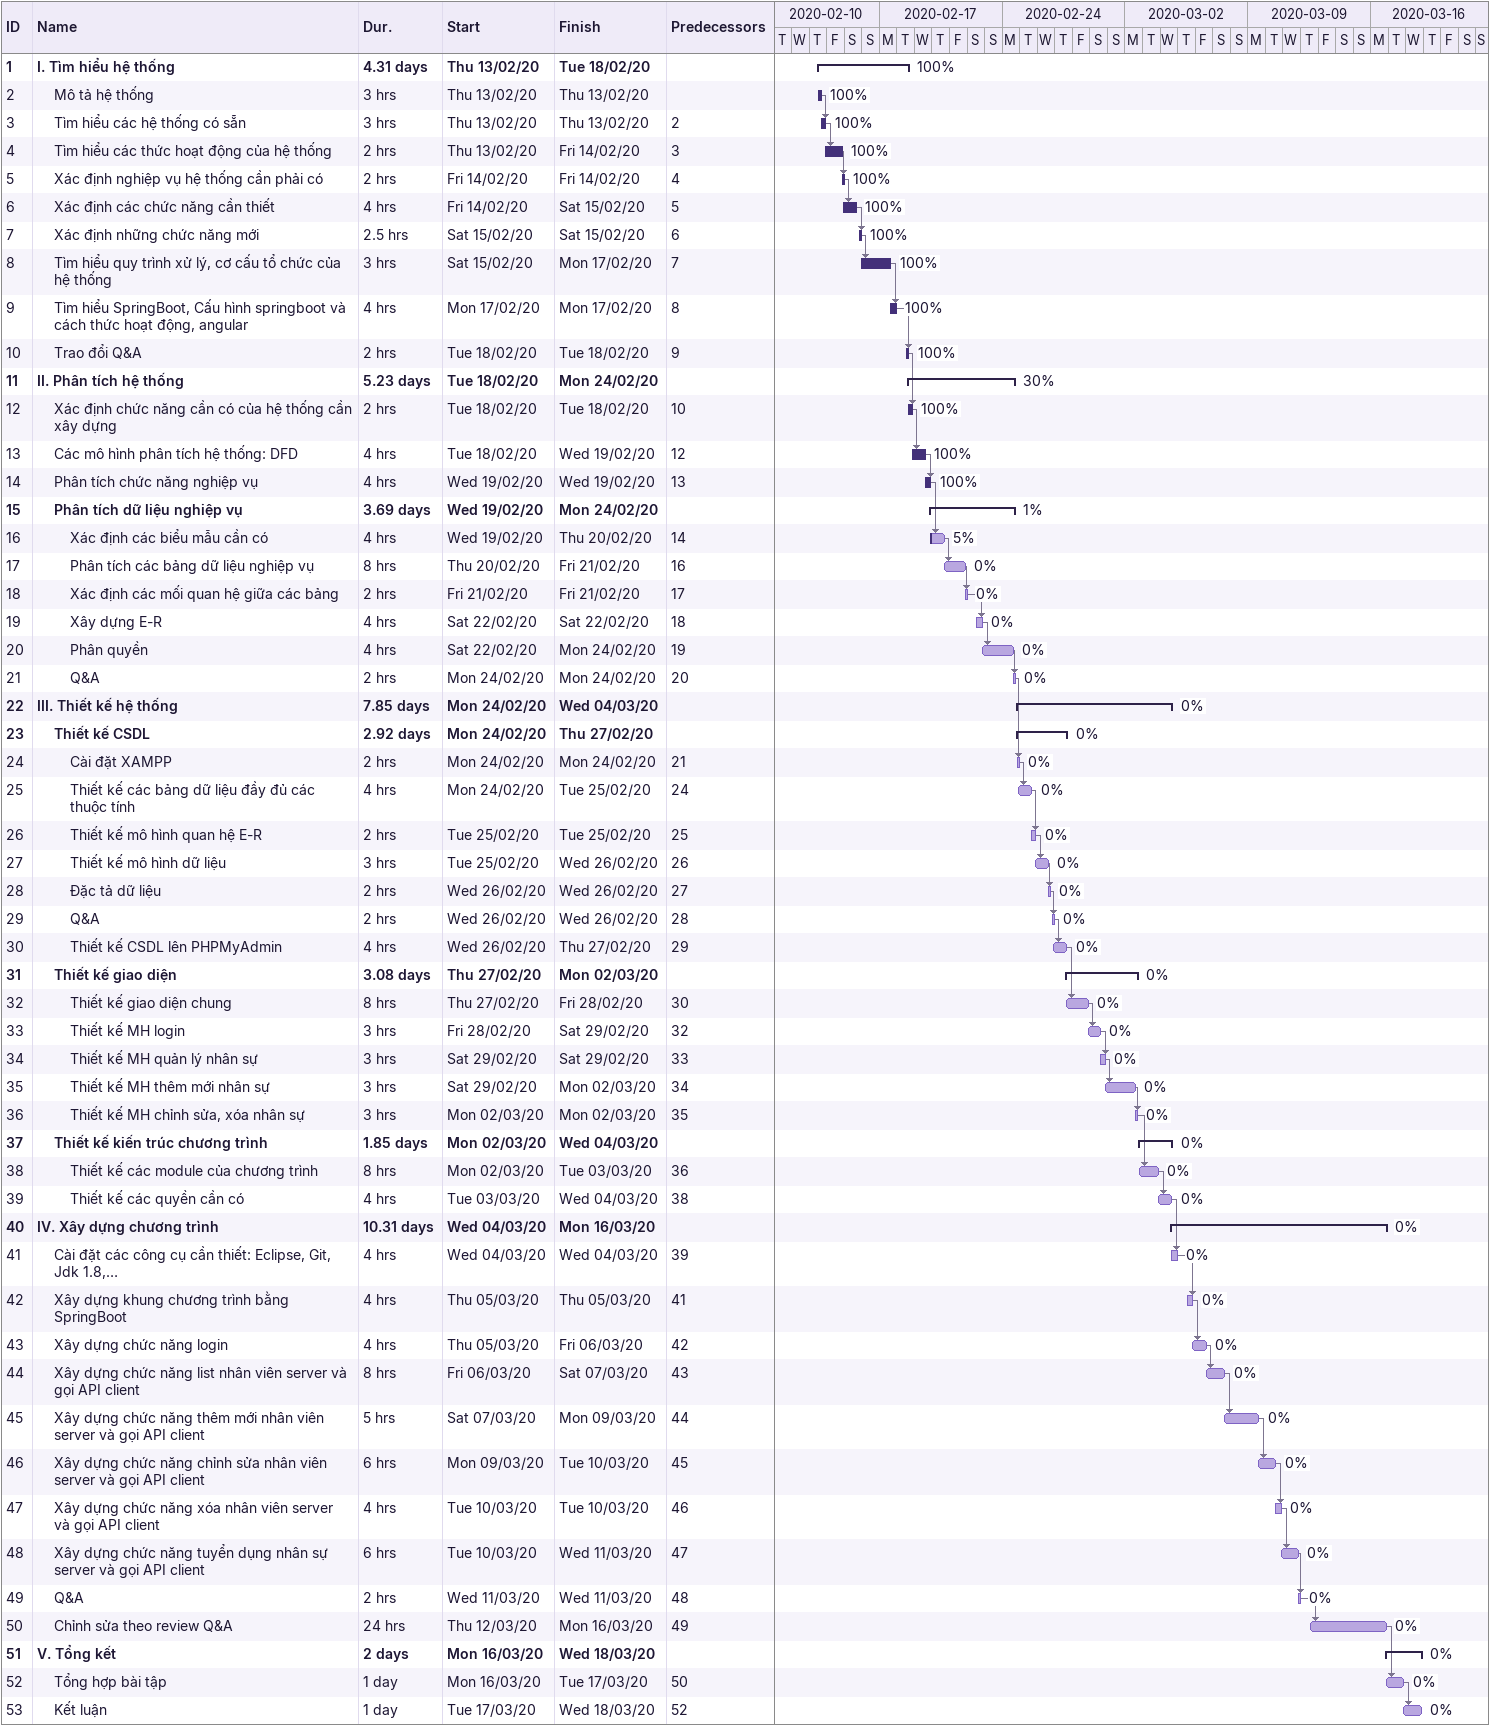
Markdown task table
| ID | Level | Task | Duration | Start | Finish | Predecessors | % complete |
|---|---|---|---|---|---|---|---|
| 1 | 1 | **I. Tìm hiểu hệ thống** | 4.31d | 2020-02-13 | 2020-02-18 |  | 100 |
| 2 | 2 | Mô tả hệ thống | 3h | 2020-02-13 | 2020-02-13 |  | 100 |
| 3 | 2 | Tìm hiểu các hệ thống có sẵn | 3h | 2020-02-13 | 2020-02-13 | 2 | 100 |
| 4 | 2 | Tìm hiểu các thức hoạt động của hệ thống | 2h | 2020-02-13 | 2020-02-14 | 3 | 100 |
| 5 | 2 | Xác định nghiệp vụ hệ thống cần phải có | 2h | 2020-02-14 | 2020-02-14 | 4 | 100 |
| 6 | 2 | Xác định các chức năng cần thiết | 4h | 2020-02-14 | 2020-02-15 | 5 | 100 |
| 7 | 2 | Xác định những chức năng mới | 2.5h | 2020-02-15 | 2020-02-15 | 6 | 100 |
| 8 | 2 | Tìm hiểu quy trình xử lý, cơ cấu tổ chức của hệ thống | 3h | 2020-02-15 | 2020-02-17 | 7 | 100 |
| 9 | 2 | Tìm hiểu SpringBoot, Cấu hình springboot và cách thức hoạt động, angular | 4h | 2020-02-17 | 2020-02-17 | 8 | 100 |
| 10 | 2 | Trao đổi Q&A | 2h | 2020-02-18 | 2020-02-18 | 9 | 100 |
| 11 | 1 | **II. Phân tích hệ thống** | 5.23d | 2020-02-18 | 2020-02-24 |  | 30 |
| 12 | 2 | Xác định chức năng cần có của hệ thống cần xây dựng | 2h | 2020-02-18 | 2020-02-18 | 10 | 100 |
| 13 | 2 | Các mô hình phân tích hệ thống: DFD | 4h | 2020-02-18 | 2020-02-19 | 12 | 100 |
| 14 | 2 | Phân tích chức năng nghiệp vụ | 4h | 2020-02-19 | 2020-02-19 | 13 | 100 |
| 15 | 2 | **Phân tích dữ liệu nghiệp vụ** | 3.69d | 2020-02-19 | 2020-02-24 |  | 1 |
| 16 | 3 | Xác định các biểu mẫu cần có | 4h | 2020-02-19 | 2020-02-20 | 14 | 5 |
| 17 | 3 | Phân tích các bảng dữ liệu nghiệp vụ | 8h | 2020-02-20 | 2020-02-21 | 16 | 0 |
| 18 | 3 | Xác định các mối quan hệ giữa các bảng | 2h | 2020-02-21 | 2020-02-21 | 17 | 0 |
| 19 | 3 | Xây dựng E-R | 4h | 2020-02-22 | 2020-02-22 | 18 | 0 |
| 20 | 3 | Phân quyền | 4h | 2020-02-22 | 2020-02-24 | 19 | 0 |
| 21 | 3 | Q&A | 2h | 2020-02-24 | 2020-02-24 | 20 | 0 |
| 22 | 1 | **III. Thiết kế hệ thống** | 7.85d | 2020-02-24 | 2020-03-04 |  | 0 |
| 23 | 2 | **Thiết kế CSDL** | 2.92d | 2020-02-24 | 2020-02-27 |  | 0 |
| 24 | 3 | Cài đặt XAMPP | 2h | 2020-02-24 | 2020-02-24 | 21 | 0 |
| 25 | 3 | Thiết kế các bảng dữ liệu đầy đủ các thuộc tính | 4h | 2020-02-24 | 2020-02-25 | 24 | 0 |
| 26 | 3 | Thiết kế mô hình quan hệ E-R | 2h | 2020-02-25 | 2020-02-25 | 25 | 0 |
| 27 | 3 | Thiết kế mô hình dữ liệu | 3h | 2020-02-25 | 2020-02-26 | 26 | 0 |
| 28 | 3 | Đặc tả dữ liệu | 2h | 2020-02-26 | 2020-02-26 | 27 | 0 |
| 29 | 3 | Q&A | 2h | 2020-02-26 | 2020-02-26 | 28 | 0 |
| 30 | 3 | Thiết kế CSDL lên PHPMyAdmin | 4h | 2020-02-26 | 2020-02-27 | 29 | 0 |
| 31 | 2 | **Thiết kế giao diện** | 3.08d | 2020-02-27 | 2020-03-02 |  | 0 |
| 32 | 3 | Thiết kế giao diện chung | 8h | 2020-02-27 | 2020-02-28 | 30 | 0 |
| 33 | 3 | Thiết kế MH login | 3h | 2020-02-28 | 2020-02-29 | 32 | 0 |
| 34 | 3 | Thiết kế MH quản lý nhân sự | 3h | 2020-02-29 | 2020-02-29 | 33 | 0 |
| 35 | 3 | Thiết kế MH thêm mới nhân sự | 3h | 2020-02-29 | 2020-03-02 | 34 | 0 |
| 36 | 3 | Thiết kế MH chỉnh sửa, xóa nhân sự | 3h | 2020-03-02 | 2020-03-02 | 35 | 0 |
| 37 | 2 | **Thiết kế kiến trúc chương trình** | 1.85d | 2020-03-02 | 2020-03-04 |  | 0 |
| 38 | 3 | Thiết kế các module của chương trình | 8h | 2020-03-02 | 2020-03-03 | 36 | 0 |
| 39 | 3 | Thiết kế các quyền cần có | 4h | 2020-03-03 | 2020-03-04 | 38 | 0 |
| 40 | 1 | **IV. Xây dựng chương trình** | 10.31d | 2020-03-04 | 2020-03-16 |  | 0 |
| 41 | 2 | Cài đặt các công cụ cần thiết: Eclipse, Git, Jdk 1.8,… | 4h | 2020-03-04 | 2020-03-04 | 39 | 0 |
| 42 | 2 | Xây dựng khung chương trình bằng SpringBoot | 4h | 2020-03-05 | 2020-03-05 | 41 | 0 |
| 43 | 2 | Xây dựng chức năng login | 4h | 2020-03-05 | 2020-03-06 | 42 | 0 |
| 44 | 2 | Xây dựng chức năng list nhân viên server và gọi API client | 8h | 2020-03-06 | 2020-03-07 | 43 | 0 |
| 45 | 2 | Xây dựng chức năng thêm mới nhân viên server và gọi API client | 5h | 2020-03-07 | 2020-03-09 | 44 | 0 |
| 46 | 2 | Xây dựng chức năng chỉnh sửa nhân viên server và gọi API client | 6h | 2020-03-09 | 2020-03-10 | 45 | 0 |
| 47 | 2 | Xây dựng chức năng xóa nhân viên server và gọi API client | 4h | 2020-03-10 | 2020-03-10 | 46 | 0 |
| 48 | 2 | Xây dựng chức năng tuyển dụng nhân sự server và gọi API client | 6h | 2020-03-10 | 2020-03-11 | 47 | 0 |
| 49 | 2 | Q&A | 2h | 2020-03-11 | 2020-03-11 | 48 | 0 |
| 50 | 2 | Chỉnh sửa theo review Q&A | 24h | 2020-03-12 | 2020-03-16 | 49 | 0 |
| 51 | 1 | **V. Tổng kết** | 2d | 2020-03-16 | 2020-03-18 |  | 0 |
| 52 | 2 | Tổng hợp bài tập | 1d | 2020-03-16 | 2020-03-17 | 50 | 0 |
| 53 | 2 | Kết luận | 1d | 2020-03-17 | 2020-03-18 | 52 | 0 |
